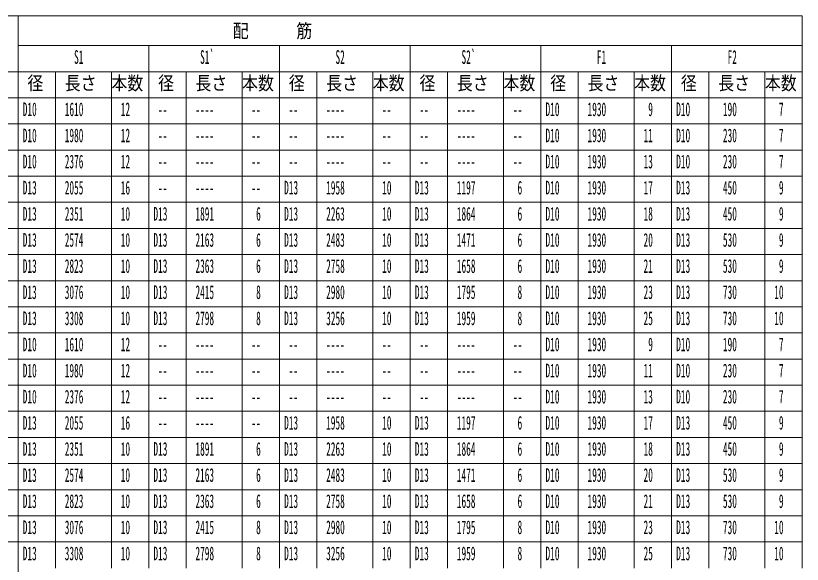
# Model space of a CAD drawing. Units: millimetres, scale not verified. Extents: x 105 to 20295, y 75 to 14175.
# Drawn here: x 10237 to 14450, y 3035 to 5975 of the extents above; entities that cross this region are included whole.
import ezdxf
from ezdxf.enums import TextEntityAlignment as Align

# ---------------------------------------------------------------- set-up
doc = ezdxf.new("R2010")
doc.units = ezdxf.units.MM
doc.header["$LTSCALE"] = 50
doc.layers.add('1', color=7, linetype='Continuous', lineweight=18)
doc.styles.add('ＭＳ ゴシック', font='')
doc.styles.get('ＭＳ ゴシック').set_extended_font_data('MS Gothic')

msp = doc.modelspace()

# ---------------------------------------------------------------- linework, layer by layer
at = {"layer": '1'}
for p, q in [((9650, 5975), (10250, 5975)), ((10250, 5975), (10250, 5675)), ((10250, 5975), (13050, 5975)), ((10250, 5975), (10250, 495)), ((13050, 5975), (14450, 5975)), ((14450, 5975), (14450, 5815)), ((10250, 5815), (10950, 5815)), ((10950, 5815), (11650, 5815)), ((10950, 5815), (10950, 5675)), ((11650, 5815), (12350, 5815)), ((11650, 5815), (11650, 5675)), ((12350, 5815), (13050, 5815)), ((12350, 5815), (12350, 5675)), ((13050, 5815), (13750, 5815)), ((13050, 5815), (13050, 5535)), ((13750, 5815), (13750, 5675)), ((13750, 5815), (14450, 5815)), ((14450, 5815), (14450, 5675)), ((9650, 5675), (10250, 5675)), ((10250, 5675), (10250, 5535)), ((10250, 5675), (10950, 5675)), ((10450, 5675), (10450, 5535)), ((10750, 5675), (10750, 5535)), ((10950, 5675), (11650, 5675)), ((10950, 5675), (10950, 5535)), ((11150, 5675), (11150, 5535)), ((11450, 5675), (11450, 5535)), ((11650, 5675), (12350, 5675)), ((11650, 5675), (11650, 5535)), ((11850, 5675), (11850, 5535)), ((12150, 5675), (12150, 5535)), ((12350, 5675), (13050, 5675)), ((12350, 5675), (12350, 5535)), ((12550, 5675), (12550, 5535)), ((12850, 5675), (12850, 5535)), ((13050, 5675), (13750, 5675)), ((13250, 5675), (13250, 5535)), ((13550, 5675), (13550, 5535)), ((13750, 5675), (13750, 5535)), ((13750, 5675), (14450, 5675)), ((13950, 5675), (13950, 5535)), ((14250, 5675), (14250, 5535)), ((14450, 5675), (14450, 5535)), ((9650, 5535), (10250, 5535)), ((10250, 5535), (10250, 495)), ((10250, 5535), (10950, 5535)), ((10450, 5535), (10450, 4275)), ((10750, 5535), (10750, 4275)), ((10950, 5535), (11650, 5535)), ((10950, 5535), (10950, 4275)), ((11150, 5535), (11150, 4275)), ((11450, 5535), (11450, 4275)), ((11650, 5535), (12350, 5535)), ((11650, 5535), (11650, 4275)), ((11850, 5535), (11850, 4275)), ((12150, 5535), (12150, 4275)), ((12350, 5535), (13050, 5535)), ((12350, 5535), (12350, 4275)), ((12550, 5535), (12550, 4275)), ((12850, 5535), (12850, 4275)), ((13050, 5535), (13750, 5535)), ((13050, 5535), (13050, 4275)), ((13250, 5535), (13250, 4275)), ((13550, 5535), (13550, 4275)), ((13750, 5535), (14450, 5535)), ((13750, 5535), (13750, 4275)), ((13950, 5535), (13950, 4275)), ((14250, 5535), (14250, 4275)), ((14450, 5535), (14450, 4275)), ((9650, 5395), (10250, 5395)), ((10250, 5395), (10950, 5395)), ((10950, 5395), (11650, 5395)), ((11650, 5395), (12350, 5395)), ((12350, 5395), (13050, 5395)), ((13050, 5395), (14450, 5395)), ((9650, 5255), (10250, 5255)), ((10250, 5255), (10950, 5255)), ((10950, 5255), (11650, 5255)), ((11650, 5255), (12350, 5255)), ((12350, 5255), (13050, 5255)), ((13050, 5255), (14450, 5255)), ((9650, 5115), (10250, 5115)), ((10250, 5115), (10950, 5115)), ((10950, 5115), (11650, 5115)), ((11650, 5115), (12350, 5115)), ((12350, 5115), (13050, 5115)), ((13050, 5115), (14450, 5115)), ((9650, 4975), (10250, 4975)), ((10250, 4975), (10950, 4975)), ((10950, 4975), (11650, 4975)), ((11650, 4975), (12350, 4975)), ((12350, 4975), (13050, 4975)), ((13050, 4975), (14450, 4975)), ((9650, 4835), (10250, 4835)), ((10250, 4835), (10950, 4835)), ((10950, 4835), (11650, 4835)), ((11650, 4835), (12350, 4835)), ((12350, 4835), (13050, 4835)), ((13050, 4835), (14450, 4835)), ((9650, 4695), (10250, 4695)), ((10250, 4695), (10950, 4695)), ((10950, 4695), (11650, 4695)), ((11650, 4695), (12350, 4695)), ((12350, 4695), (13050, 4695)), ((13050, 4695), (14450, 4695)), ((9650, 4555), (10250, 4555)), ((10250, 4555), (10950, 4555)), ((10950, 4555), (11650, 4555)), ((11650, 4555), (12350, 4555)), ((12350, 4555), (13050, 4555)), ((13050, 4555), (14450, 4555)), ((9650, 4415), (10250, 4415)), ((10250, 4415), (10950, 4415)), ((10950, 4415), (11650, 4415)), ((11650, 4415), (12350, 4415)), ((12350, 4415), (13050, 4415)), ((13050, 4415), (14450, 4415)), ((9650, 4275), (10250, 4275)), ((10250, 4275), (10950, 4275)), ((10250, 4275), (10950, 4275)), ((10450, 4275), (10450, 3015)), ((10750, 4275), (10750, 3015)), ((10950, 4275), (11650, 4275)), ((10950, 4275), (11650, 4275)), ((10950, 4275), (10950, 3015)), ((11150, 4275), (11150, 3015)), ((11450, 4275), (11450, 3015)), ((11650, 4275), (12350, 4275)), ((11650, 4275), (12350, 4275)), ((11650, 4275), (11650, 3015)), ((11850, 4275), (11850, 3015)), ((12150, 4275), (12150, 3015)), ((12350, 4275), (13050, 4275)), ((12350, 4275), (13050, 4275)), ((12350, 4275), (12350, 3015)), ((12550, 4275), (12550, 3015)), ((12850, 4275), (12850, 3015)), ((13050, 4275), (14450, 4275)), ((13050, 4275), (13050, 3015)), ((13250, 4275), (13250, 3015)), ((13550, 4275), (13550, 3015)), ((13750, 4275), (13750, 3015)), ((13950, 4275), (13950, 3015)), ((14250, 4275), (14250, 3015)), ((14450, 4275), (14450, 3015)), ((9650, 4135), (10250, 4135)), ((10250, 4135), (10950, 4135)), ((10950, 4135), (11650, 4135)), ((11650, 4135), (12350, 4135)), ((12350, 4135), (13050, 4135)), ((13050, 4135), (14450, 4135)), ((9650, 3995), (10250, 3995)), ((10250, 3995), (10950, 3995)), ((10950, 3995), (11650, 3995)), ((11650, 3995), (12350, 3995)), ((12350, 3995), (13050, 3995)), ((13050, 3995), (14450, 3995)), ((9650, 3855), (10250, 3855)), ((10250, 3855), (10950, 3855)), ((10950, 3855), (11650, 3855)), ((11650, 3855), (12350, 3855)), ((12350, 3855), (13050, 3855)), ((13050, 3855), (14450, 3855)), ((9650, 3715), (10250, 3715)), ((10250, 3715), (10950, 3715)), ((10950, 3715), (11650, 3715)), ((11650, 3715), (12350, 3715)), ((12350, 3715), (13050, 3715)), ((13050, 3715), (14450, 3715)), ((9650, 3575), (10250, 3575)), ((10250, 3575), (10950, 3575)), ((10950, 3575), (11650, 3575)), ((11650, 3575), (12350, 3575)), ((12350, 3575), (13050, 3575)), ((13050, 3575), (14450, 3575)), ((9650, 3435), (10250, 3435)), ((10250, 3435), (10950, 3435)), ((10950, 3435), (11650, 3435)), ((11650, 3435), (12350, 3435)), ((12350, 3435), (13050, 3435)), ((13050, 3435), (14450, 3435)), ((9650, 3295), (10250, 3295)), ((10250, 3295), (10950, 3295)), ((10950, 3295), (11650, 3295)), ((11650, 3295), (12350, 3295)), ((12350, 3295), (13050, 3295)), ((13050, 3295), (14450, 3295)), ((9650, 3155), (10250, 3155)), ((10250, 3155), (10950, 3155)), ((10950, 3155), (11650, 3155)), ((11650, 3155), (12350, 3155)), ((12350, 3155), (13050, 3155)), ((13050, 3155), (14450, 3155))]:
    msp.add_line(p, q, dxfattribs=at)

# ---------------------------------------------------------------- texts
at = {"layer": '1', "style": 'ＭＳ ゴシック'}
for s, width, p in [('配\u3000\u3000\u3000筋', 0.85, (11400, 5835)), ('S1', 0.5, (10550, 5695)), ('S1`', 0.5, (11225, 5695)), ('S2', 0.5, (11950, 5695)), ('S2`', 0.5, (12625, 5695)), ('F1', 0.5, (13350, 5695)), ('F2', 0.5, (14050, 5695)), ('径', 0.85, (10300, 5555)), ('長さ', 0.85, (10500, 5555)), ('本数', 0.85, (10750, 5555)), ('径', 0.85, (11000, 5555)), ('長さ', 0.85, (11200, 5555)), ('本数', 0.85, (11450, 5555)), ('径', 0.85, (11700, 5555)), ('長さ', 0.85, (11900, 5555)), ('本数', 0.85, (12150, 5555)), ('径', 0.85, (12400, 5555)), ('長さ', 0.85, (12600, 5555)), ('本数', 0.85, (12850, 5555)), ('径', 0.85, (13100, 5555)), ('長さ', 0.85, (13300, 5555)), ('本数', 0.85, (13550, 5555)), ('径', 0.85, (13800, 5555)), ('長さ', 0.85, (14000, 5555)), ('本数', 0.85, (14250, 5555)), ('D10', 0.5, (10275, 5415)), ('1610', 0.5, (10500, 5415)), ('12', 0.5, (10800, 5415)), ('D10', 0.5, (13075, 5415)), ('1930', 0.5, (13300, 5415)), ('9', 0.5, (13625, 5415)), ('D10', 0.5, (13775, 5415)), ('190', 0.5, (14025, 5415)), ('7', 0.5, (14325, 5415)), ('--', 0.5, (11000, 5415)), ('----', 0.5, (11200, 5415)), ('--', 0.5, (11500, 5415)), ('--', 0.5, (11700, 5415)), ('----', 0.5, (11900, 5415)), ('--', 0.5, (12200, 5415)), ('--', 0.5, (12400, 5415)), ('----', 0.5, (12600, 5415)), ('--', 0.5, (12900, 5415)), ('D10', 0.5, (10275, 5275)), ('1980', 0.5, (10500, 5275)), ('12', 0.5, (10800, 5275)), ('D10', 0.5, (13075, 5275)), ('1930', 0.5, (13300, 5275)), ('11', 0.5, (13600, 5275)), ('D10', 0.5, (13775, 5275)), ('230', 0.5, (14025, 5275)), ('7', 0.5, (14325, 5275)), ('--', 0.5, (11000, 5275)), ('----', 0.5, (11200, 5275)), ('--', 0.5, (11500, 5275)), ('--', 0.5, (11700, 5275)), ('----', 0.5, (11900, 5275)), ('--', 0.5, (12200, 5275)), ('--', 0.5, (12400, 5275)), ('----', 0.5, (12600, 5275)), ('--', 0.5, (12900, 5275)), ('D10', 0.5, (10275, 5135)), ('2376', 0.5, (10500, 5135)), ('12', 0.5, (10800, 5135)), ('D10', 0.5, (13075, 5135)), ('1930', 0.5, (13300, 5135)), ('13', 0.5, (13600, 5135)), ('D10', 0.5, (13775, 5135)), ('230', 0.5, (14025, 5135)), ('7', 0.5, (14325, 5135)), ('--', 0.5, (11000, 5135)), ('----', 0.5, (11200, 5135)), ('--', 0.5, (11500, 5135)), ('--', 0.5, (11700, 5135)), ('----', 0.5, (11900, 5135)), ('--', 0.5, (12200, 5135)), ('--', 0.5, (12400, 5135)), ('----', 0.5, (12600, 5135)), ('--', 0.5, (12900, 5135)), ('D13', 0.5, (10275, 4995)), ('2055', 0.5, (10500, 4995)), ('16', 0.5, (10800, 4995)), ('D13', 0.5, (11675, 4995)), ('1958', 0.5, (11900, 4995)), ('10', 0.5, (12200, 4995)), ('D13', 0.5, (12375, 4995)), ('1197', 0.5, (12600, 4995)), ('6', 0.5, (12925, 4995)), ('D10', 0.5, (13075, 4995)), ('1930', 0.5, (13300, 4995)), ('17', 0.5, (13600, 4995)), ('D13', 0.5, (13775, 4995)), ('450', 0.5, (14025, 4995)), ('9', 0.5, (14325, 4995)), ('--', 0.5, (11000, 4995)), ('----', 0.5, (11200, 4995)), ('--', 0.5, (11500, 4995)), ('D13', 0.5, (10275, 4855)), ('2351', 0.5, (10500, 4855)), ('10', 0.5, (10800, 4855)), ('D13', 0.5, (10975, 4855)), ('1891', 0.5, (11200, 4855)), ('6', 0.5, (11525, 4855)), ('D13', 0.5, (11675, 4855)), ('2263', 0.5, (11900, 4855)), ('10', 0.5, (12200, 4855)), ('D13', 0.5, (12375, 4855)), ('1864', 0.5, (12600, 4855)), ('6', 0.5, (12925, 4855)), ('D10', 0.5, (13075, 4855)), ('1930', 0.5, (13300, 4855)), ('18', 0.5, (13600, 4855)), ('D13', 0.5, (13775, 4855)), ('450', 0.5, (14025, 4855)), ('9', 0.5, (14325, 4855)), ('D13', 0.5, (10275, 4715)), ('2574', 0.5, (10500, 4715)), ('10', 0.5, (10800, 4715)), ('D13', 0.5, (10975, 4715)), ('2163', 0.5, (11200, 4715)), ('6', 0.5, (11525, 4715)), ('D13', 0.5, (11675, 4715)), ('2483', 0.5, (11900, 4715)), ('10', 0.5, (12200, 4715)), ('D13', 0.5, (12375, 4715)), ('1471', 0.5, (12600, 4715)), ('6', 0.5, (12925, 4715)), ('D10', 0.5, (13075, 4715)), ('1930', 0.5, (13300, 4715)), ('20', 0.5, (13600, 4715)), ('D13', 0.5, (13775, 4715)), ('530', 0.5, (14025, 4715)), ('9', 0.5, (14325, 4715)), ('D13', 0.5, (10275, 4575)), ('2823', 0.5, (10500, 4575)), ('10', 0.5, (10800, 4575)), ('D13', 0.5, (10975, 4575)), ('2363', 0.5, (11200, 4575)), ('6', 0.5, (11525, 4575)), ('D13', 0.5, (11675, 4575)), ('2758', 0.5, (11900, 4575)), ('10', 0.5, (12200, 4575)), ('D13', 0.5, (12375, 4575)), ('1658', 0.5, (12600, 4575)), ('6', 0.5, (12925, 4575)), ('D10', 0.5, (13075, 4575)), ('1930', 0.5, (13300, 4575)), ('21', 0.5, (13600, 4575)), ('D13', 0.5, (13775, 4575)), ('530', 0.5, (14025, 4575)), ('9', 0.5, (14325, 4575)), ('D13', 0.5, (10275, 4435)), ('3076', 0.5, (10500, 4435)), ('10', 0.5, (10800, 4435)), ('D13', 0.5, (10975, 4435)), ('2415', 0.5, (11200, 4435)), ('8', 0.5, (11525, 4435)), ('D13', 0.5, (11675, 4435)), ('2980', 0.5, (11900, 4435)), ('10', 0.5, (12200, 4435)), ('D13', 0.5, (12375, 4435)), ('1795', 0.5, (12600, 4435)), ('8', 0.5, (12925, 4435)), ('D10', 0.5, (13075, 4435)), ('1930', 0.5, (13300, 4435)), ('23', 0.5, (13600, 4435)), ('D13', 0.5, (13775, 4435)), ('730', 0.5, (14025, 4435)), ('10', 0.5, (14300, 4435)), ('D13', 0.5, (10275, 4295)), ('3308', 0.5, (10500, 4295)), ('10', 0.5, (10800, 4295)), ('D13', 0.5, (10975, 4295)), ('2798', 0.5, (11200, 4295)), ('8', 0.5, (11525, 4295)), ('D13', 0.5, (11675, 4295)), ('3256', 0.5, (11900, 4295)), ('10', 0.5, (12200, 4295)), ('D13', 0.5, (12375, 4295)), ('1959', 0.5, (12600, 4295)), ('8', 0.5, (12925, 4295)), ('D10', 0.5, (13075, 4295)), ('1930', 0.5, (13300, 4295)), ('25', 0.5, (13600, 4295)), ('D13', 0.5, (13775, 4295)), ('730', 0.5, (14025, 4295)), ('10', 0.5, (14300, 4295)), ('D10', 0.5, (10275, 4155)), ('1610', 0.5, (10500, 4155)), ('12', 0.5, (10800, 4155)), ('D10', 0.5, (13075, 4155)), ('1930', 0.5, (13300, 4155)), ('9', 0.5, (13625, 4155)), ('D10', 0.5, (13775, 4155)), ('190', 0.5, (14025, 4155)), ('7', 0.5, (14325, 4155)), ('--', 0.5, (11000, 4155)), ('----', 0.5, (11200, 4155)), ('--', 0.5, (11500, 4155)), ('--', 0.5, (11700, 4155)), ('----', 0.5, (11900, 4155)), ('--', 0.5, (12200, 4155)), ('--', 0.5, (12400, 4155)), ('----', 0.5, (12600, 4155)), ('--', 0.5, (12900, 4155)), ('D10', 0.5, (10275, 4015)), ('1980', 0.5, (10500, 4015)), ('12', 0.5, (10800, 4015)), ('D10', 0.5, (13075, 4015)), ('1930', 0.5, (13300, 4015)), ('11', 0.5, (13600, 4015)), ('D10', 0.5, (13775, 4015)), ('230', 0.5, (14025, 4015)), ('7', 0.5, (14325, 4015)), ('--', 0.5, (11000, 4015)), ('----', 0.5, (11200, 4015)), ('--', 0.5, (11500, 4015)), ('--', 0.5, (11700, 4015)), ('----', 0.5, (11900, 4015)), ('--', 0.5, (12200, 4015)), ('--', 0.5, (12400, 4015)), ('----', 0.5, (12600, 4015)), ('--', 0.5, (12900, 4015)), ('D10', 0.5, (10275, 3875)), ('2376', 0.5, (10500, 3875)), ('12', 0.5, (10800, 3875)), ('D10', 0.5, (13075, 3875)), ('1930', 0.5, (13300, 3875)), ('13', 0.5, (13600, 3875)), ('D10', 0.5, (13775, 3875)), ('230', 0.5, (14025, 3875)), ('7', 0.5, (14325, 3875)), ('--', 0.5, (11000, 3875)), ('----', 0.5, (11200, 3875)), ('--', 0.5, (11500, 3875)), ('--', 0.5, (11700, 3875)), ('----', 0.5, (11900, 3875)), ('--', 0.5, (12200, 3875)), ('--', 0.5, (12400, 3875)), ('----', 0.5, (12600, 3875)), ('--', 0.5, (12900, 3875)), ('D13', 0.5, (10275, 3735)), ('2055', 0.5, (10500, 3735)), ('16', 0.5, (10800, 3735)), ('D13', 0.5, (11675, 3735)), ('1958', 0.5, (11900, 3735)), ('10', 0.5, (12200, 3735)), ('D13', 0.5, (12375, 3735)), ('1197', 0.5, (12600, 3735)), ('6', 0.5, (12925, 3735)), ('D10', 0.5, (13075, 3735)), ('1930', 0.5, (13300, 3735)), ('17', 0.5, (13600, 3735)), ('D13', 0.5, (13775, 3735)), ('450', 0.5, (14025, 3735)), ('9', 0.5, (14325, 3735)), ('--', 0.5, (11000, 3735)), ('----', 0.5, (11200, 3735)), ('--', 0.5, (11500, 3735)), ('D13', 0.5, (10275, 3595)), ('2351', 0.5, (10500, 3595)), ('10', 0.5, (10800, 3595)), ('D13', 0.5, (10975, 3595)), ('1891', 0.5, (11200, 3595)), ('6', 0.5, (11525, 3595)), ('D13', 0.5, (11675, 3595)), ('2263', 0.5, (11900, 3595)), ('10', 0.5, (12200, 3595)), ('D13', 0.5, (12375, 3595)), ('1864', 0.5, (12600, 3595)), ('6', 0.5, (12925, 3595)), ('D10', 0.5, (13075, 3595)), ('1930', 0.5, (13300, 3595)), ('18', 0.5, (13600, 3595)), ('D13', 0.5, (13775, 3595)), ('450', 0.5, (14025, 3595)), ('9', 0.5, (14325, 3595)), ('D13', 0.5, (10275, 3455)), ('2574', 0.5, (10500, 3455)), ('10', 0.5, (10800, 3455)), ('D13', 0.5, (10975, 3455)), ('2163', 0.5, (11200, 3455)), ('6', 0.5, (11525, 3455)), ('D13', 0.5, (11675, 3455)), ('2483', 0.5, (11900, 3455)), ('10', 0.5, (12200, 3455)), ('D13', 0.5, (12375, 3455)), ('1471', 0.5, (12600, 3455)), ('6', 0.5, (12925, 3455)), ('D10', 0.5, (13075, 3455)), ('1930', 0.5, (13300, 3455)), ('20', 0.5, (13600, 3455)), ('D13', 0.5, (13775, 3455)), ('530', 0.5, (14025, 3455)), ('9', 0.5, (14325, 3455)), ('D13', 0.5, (10275, 3315)), ('2823', 0.5, (10500, 3315)), ('10', 0.5, (10800, 3315)), ('D13', 0.5, (10975, 3315)), ('2363', 0.5, (11200, 3315)), ('6', 0.5, (11525, 3315)), ('D13', 0.5, (11675, 3315)), ('2758', 0.5, (11900, 3315)), ('10', 0.5, (12200, 3315)), ('D13', 0.5, (12375, 3315)), ('1658', 0.5, (12600, 3315)), ('6', 0.5, (12925, 3315)), ('D10', 0.5, (13075, 3315)), ('1930', 0.5, (13300, 3315)), ('21', 0.5, (13600, 3315)), ('D13', 0.5, (13775, 3315)), ('530', 0.5, (14025, 3315)), ('9', 0.5, (14325, 3315)), ('D13', 0.5, (10275, 3175)), ('3076', 0.5, (10500, 3175)), ('10', 0.5, (10800, 3175)), ('D13', 0.5, (10975, 3175)), ('2415', 0.5, (11200, 3175)), ('8', 0.5, (11525, 3175)), ('D13', 0.5, (11675, 3175)), ('2980', 0.5, (11900, 3175)), ('10', 0.5, (12200, 3175)), ('D13', 0.5, (12375, 3175)), ('1795', 0.5, (12600, 3175)), ('8', 0.5, (12925, 3175)), ('D10', 0.5, (13075, 3175)), ('1930', 0.5, (13300, 3175)), ('23', 0.5, (13600, 3175)), ('D13', 0.5, (13775, 3175)), ('730', 0.5, (14025, 3175)), ('10', 0.5, (14300, 3175)), ('D13', 0.5, (10275, 3035)), ('3308', 0.5, (10500, 3035)), ('10', 0.5, (10800, 3035)), ('D13', 0.5, (10975, 3035)), ('2798', 0.5, (11200, 3035)), ('8', 0.5, (11525, 3035)), ('D13', 0.5, (11675, 3035)), ('3256', 0.5, (11900, 3035)), ('10', 0.5, (12200, 3035)), ('D13', 0.5, (12375, 3035)), ('1959', 0.5, (12600, 3035)), ('8', 0.5, (12925, 3035)), ('D10', 0.5, (13075, 3035)), ('1930', 0.5, (13300, 3035)), ('25', 0.5, (13600, 3035)), ('D13', 0.5, (13775, 3035)), ('730', 0.5, (14025, 3035)), ('10', 0.5, (14300, 3035))]:
    msp.add_text(s, height=73.31, dxfattribs=dict(at, width=width)).set_placement(p, align=Align.BOTTOM_LEFT)

doc.saveas('drawing.dxf')
